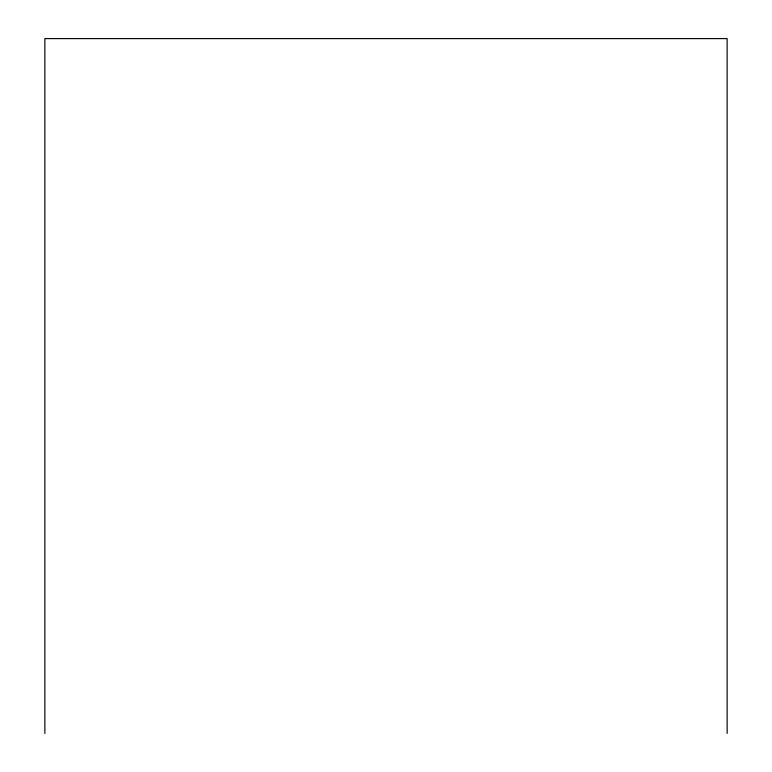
<?xml version="1.0" encoding="UTF-8"?>
<svg xmlns="http://www.w3.org/2000/svg" width="772" height="772" viewBox="0 0 772 772"><rect width="100%" height="100%" fill="white"/><g stroke="black" fill="none" stroke-linecap="round" stroke-linejoin="round"><path stroke-width="1.16" d="M727.137 733.4L727.137 38.6L44.863 38.6L44.863 733.4"/></g></svg>
